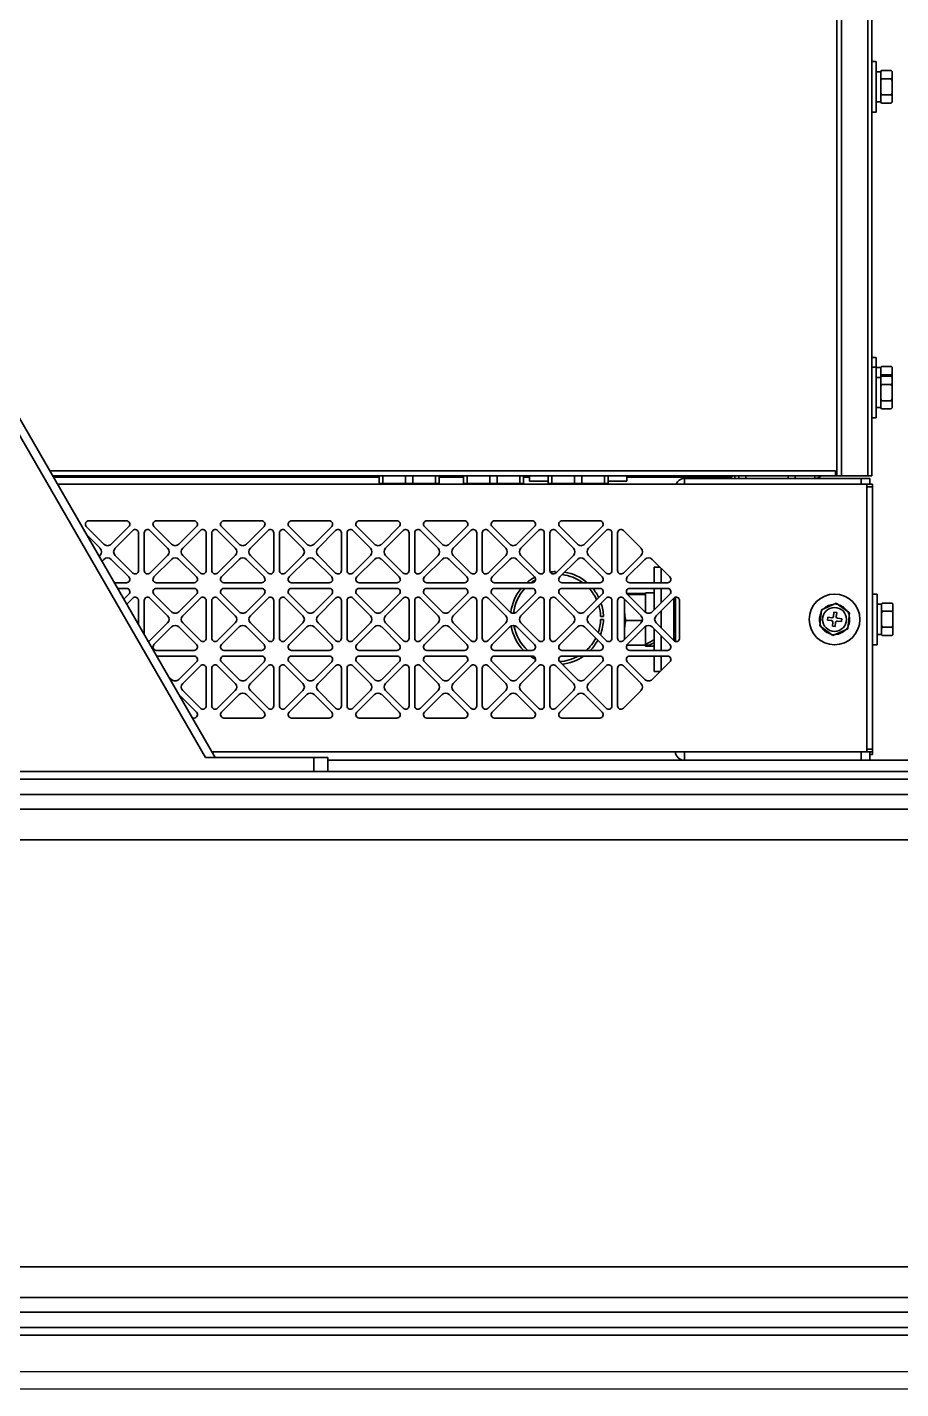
# Model space of a CAD drawing. Header units: millimetres. Extents: x 32496 to 166256, y 3504 to 23939.
# Drawn here: x 65627.3 to 65937.3, y 12081.1 to 12564.3 of the extents above; entities that cross this region are included whole.
import ezdxf

# ---------------------------------------------------------------- set-up
doc = ezdxf.new("R2010")
doc.units = ezdxf.units.MM
doc.layers.get('0').update_dxf_attribs({"lineweight": 35})

# ---------------------------------------------------------------- blocks, each defined once
blk = doc.blocks.new('8-1250')
at = {"linetype": 'Continuous'}
for p, q in [((-7131.53, -34566.29), (-7131.53, -32553.29)), ((-7129.83, -32553.29), (-7129.83, -34566.29)), ((-7120.53, -34566.29), (-7120.53, -33570.79)), ((-7852.13, -33800.26), (-7352.13, -34666.29)), ((-7852.13, -33806.26), (-7355.59, -34666.29)), ((-7119.13, -34180.92), (-7119.13, -34425.66)), ((-7119.13, -34419.29), (-7117.53, -34419.29)), ((-7117.53, -34437.29), (-7117.53, -34419.29)), ((-7119.13, -34425.66), (-7119.13, -34430.92)), ((-7117.53, -34422.94), (-7115.93, -34422.94)), ((-7115.93, -34422.82), (-7115.63, -34422.52)), ((-7115.93, -34433.76), (-7115.93, -34422.82)), ((-7115.63, -34422.52), (-7112.23, -34422.52)), ((-7115.63, -34425.4), (-7112.23, -34425.4)), ((-7111.93, -34422.82), (-7112.23, -34422.52)), ((-7111.93, -34433.76), (-7111.93, -34422.82)), ((-7119.13, -34430.92), (-7119.13, -34566.29)), ((-7115.63, -34431.18), (-7112.23, -34431.18)), ((-7117.53, -34433.64), (-7115.93, -34433.64)), ((-7115.93, -34433.76), (-7115.63, -34434.06)), ((-7115.63, -34434.06), (-7112.23, -34434.06)), ((-7111.93, -34433.76), (-7112.23, -34434.06)), ((-7119.13, -34437.29), (-7117.53, -34437.29)), ((-7119.13, -34524.29), (-7117.53, -34524.29)), ((-7119.13, -34527.79), (-7117.53, -34527.79)), ((-7117.53, -34527.79), (-7117.53, -34524.29)), ((-7117.53, -34545.79), (-7117.53, -34527.79)), ((-7117.53, -34527.94), (-7115.93, -34527.94)), ((-7115.93, -34527.82), (-7115.66, -34527.54)), ((-7115.93, -34531.32), (-7115.93, -34527.82)), ((-7115.63, -34527.52), (-7112.23, -34527.52)), ((-7111.93, -34527.82), (-7112.2, -34527.54)), ((-7111.93, -34531.32), (-7111.93, -34527.82)), ((-7117.53, -34531.44), (-7115.93, -34531.44)), ((-7115.93, -34531.32), (-7115.63, -34531.02)), ((-7115.93, -34542.26), (-7115.93, -34531.32)), ((-7115.63, -34530.45), (-7112.23, -34530.45)), ((-7115.63, -34531.02), (-7112.23, -34531.02)), ((-7111.93, -34531.32), (-7112.23, -34531.02)), ((-7111.93, -34542.26), (-7111.93, -34531.32)), ((-7115.63, -34533.9), (-7112.23, -34533.9)), ((-7117.53, -34542.14), (-7115.93, -34542.14)), ((-7115.93, -34542.26), (-7115.63, -34542.56)), ((-7115.63, -34539.68), (-7112.23, -34539.68)), ((-7115.63, -34542.56), (-7112.23, -34542.56)), ((-7111.93, -34542.26), (-7112.23, -34542.56)), ((-7119.13, -34545.79), (-7117.53, -34545.79)), ((-7410.84, -34564.59), (-7132.03, -34564.59)), ((-7129.83, -34566.29), (-7409.86, -34566.29)), ((-7293.99, -34566.79), (-7409.57, -34566.79)), ((-7293.99, -34569.06), (-7293.99, -34566.29)), ((-7292.68, -34569.06), (-7292.68, -34566.29)), ((-7284.65, -34569.06), (-7284.65, -34566.29)), ((-7282.01, -34569.06), (-7282.01, -34566.29)), ((-7273.98, -34569.06), (-7273.98, -34566.29)), ((-7272.66, -34569.06), (-7272.66, -34566.29)), ((-7263.99, -34566.79), (-7272.66, -34566.79)), ((-7263.99, -34569.06), (-7263.99, -34566.29)), ((-7262.68, -34569.06), (-7262.68, -34566.29)), ((-7254.65, -34569.06), (-7254.65, -34566.29)), ((-7252.01, -34569.06), (-7252.01, -34566.29)), ((-7243.98, -34569.06), (-7243.98, -34566.29)), ((-7242.66, -34569.06), (-7242.66, -34566.29)), ((-7240.58, -34566.79), (-7242.66, -34566.79)), ((-7240.58, -34568.29), (-7240.58, -34566.29)), ((-7233.99, -34569.06), (-7233.99, -34566.29)), ((-7232.68, -34569.06), (-7232.68, -34566.29)), ((-7224.65, -34569.06), (-7224.65, -34566.29)), ((-7222.01, -34569.06), (-7222.01, -34566.29)), ((-7213.98, -34569.06), (-7213.98, -34566.29)), ((-7212.66, -34569.06), (-7212.66, -34566.29)), ((-7206.08, -34568.29), (-7206.08, -34566.29)), ((-7168.83, -34566.79), (-7206.08, -34566.79)), ((-7169.23, -34567.29), (-7169.23, -34566.79)), ((-7168.83, -34566.79), (-7168.83, -34566.29)), ((-7167.73, -34567.29), (-7167.73, -34566.29)), ((-7166.33, -34567.29), (-7166.33, -34566.29)), ((-7163.83, -34567.29), (-7163.83, -34566.29)), ((-7148.83, -34567.29), (-7148.83, -34566.29)), ((-7146.33, -34567.29), (-7146.33, -34566.29)), ((-7139.33, -34566.29), (-7139.33, -34567.29)), ((-7132.03, -34566.29), (-7132.03, -34564.59)), ((-7119.13, -34566.29), (-7129.83, -34566.29)), ((-7118.83, -34569.29), (-7408.13, -34569.29)), ((-7293.99, -34569.06), (-7272.66, -34569.06)), ((-7263.99, -34569.06), (-7242.66, -34569.06)), ((-7240.58, -34568.29), (-7233.99, -34568.29)), ((-7233.99, -34569.06), (-7212.66, -34569.06)), ((-7212.66, -34568.29), (-7206.08, -34568.29)), ((-7185.63, -34569.29), (-7185.63, -34567.29)), ((-7119.83, -34567.29), (-7185.63, -34567.29)), ((-7122.83, -34569.29), (-7122.83, -34567.29)), ((-7120.83, -34570.29), (-7120.83, -34569.29)), ((-7120.83, -34663.29), (-7120.83, -34570.29)), ((-7118.83, -34570.29), (-7120.83, -34570.29)), ((-7119.83, -34567.29), (-7119.83, -34569.29)), ((-7118.83, -34664.29), (-7118.83, -34569.29)), ((-7397.87, -34584.34), (-7391.6, -34590.6)), ((-7383.64, -34582.29), (-7397.02, -34582.29)), ((-7389.05, -34590.6), (-7382.79, -34584.34)), ((-7381.38, -34585.75), (-7387.64, -34592.02)), ((-7369.01, -34592.02), (-7375.28, -34585.75)), ((-7373.87, -34584.34), (-7367.6, -34590.6)), ((-7359.64, -34582.29), (-7373.02, -34582.29)), ((-7365.05, -34590.6), (-7358.79, -34584.34)), ((-7357.38, -34585.75), (-7363.64, -34592.02)), ((-7345.01, -34592.02), (-7351.28, -34585.75)), ((-7349.87, -34584.34), (-7343.6, -34590.6)), ((-7335.64, -34582.29), (-7349.02, -34582.29)), ((-7341.05, -34590.6), (-7334.79, -34584.34)), ((-7333.38, -34585.75), (-7339.64, -34592.02)), ((-7321.01, -34592.02), (-7327.28, -34585.75)), ((-7325.87, -34584.34), (-7319.6, -34590.6)), ((-7311.64, -34582.29), (-7325.02, -34582.29)), ((-7317.05, -34590.6), (-7310.79, -34584.34)), ((-7309.38, -34585.75), (-7315.64, -34592.02)), ((-7297.01, -34592.02), (-7303.28, -34585.75)), ((-7301.87, -34584.34), (-7295.6, -34590.6)), ((-7287.64, -34582.29), (-7301.02, -34582.29)), ((-7293.05, -34590.6), (-7286.79, -34584.34)), ((-7285.38, -34585.75), (-7291.64, -34592.02)), ((-7273.01, -34592.02), (-7279.28, -34585.75)), ((-7277.87, -34584.34), (-7271.6, -34590.6)), ((-7263.64, -34582.29), (-7277.02, -34582.29)), ((-7269.05, -34590.6), (-7262.79, -34584.34)), ((-7261.38, -34585.75), (-7267.64, -34592.02)), ((-7249.01, -34592.02), (-7255.28, -34585.75)), ((-7253.87, -34584.34), (-7247.6, -34590.6)), ((-7239.64, -34582.29), (-7253.02, -34582.29)), ((-7245.05, -34590.6), (-7238.79, -34584.34)), ((-7237.38, -34585.75), (-7243.64, -34592.02)), ((-7225.01, -34592.02), (-7231.28, -34585.75)), ((-7229.87, -34584.34), (-7223.6, -34590.6)), ((-7215.64, -34582.29), (-7229.02, -34582.29)), ((-7221.05, -34590.6), (-7214.79, -34584.34)), ((-7213.38, -34585.75), (-7219.64, -34592.02)), ((-7201.01, -34592.02), (-7207.28, -34585.75)), ((-7393.01, -34592.02), (-7397.73, -34587.3)), ((-7379.33, -34599.98), (-7379.33, -34586.6)), ((-7377.33, -34586.6), (-7377.33, -34599.98)), ((-7355.33, -34599.98), (-7355.33, -34586.6)), ((-7353.33, -34586.6), (-7353.33, -34599.98)), ((-7331.33, -34599.98), (-7331.33, -34586.6)), ((-7329.33, -34586.6), (-7329.33, -34599.98)), ((-7307.33, -34599.98), (-7307.33, -34586.6)), ((-7305.33, -34586.6), (-7305.33, -34599.98)), ((-7283.33, -34599.98), (-7283.33, -34586.6)), ((-7281.33, -34586.6), (-7281.33, -34599.98)), ((-7259.33, -34599.98), (-7259.33, -34586.6)), ((-7257.33, -34586.6), (-7257.33, -34599.98)), ((-7235.33, -34599.98), (-7235.33, -34586.6)), ((-7233.33, -34586.6), (-7233.33, -34599.98)), ((-7211.33, -34599.98), (-7211.33, -34586.6)), ((-7209.33, -34586.6), (-7209.33, -34599.98)), ((-7393.35, -34594.89), (-7393.01, -34594.56)), ((-7391.6, -34595.98), (-7392.31, -34596.69)), ((-7382.79, -34602.24), (-7389.05, -34595.98)), ((-7387.64, -34594.56), (-7381.38, -34600.83)), ((-7375.28, -34600.83), (-7369.01, -34594.56)), ((-7367.6, -34595.98), (-7373.87, -34602.24)), ((-7358.79, -34602.24), (-7365.05, -34595.98)), ((-7363.64, -34594.56), (-7357.38, -34600.83)), ((-7351.28, -34600.83), (-7345.01, -34594.56)), ((-7343.6, -34595.98), (-7349.87, -34602.24)), ((-7334.79, -34602.24), (-7341.05, -34595.98)), ((-7339.64, -34594.56), (-7333.38, -34600.83)), ((-7327.28, -34600.83), (-7321.01, -34594.56)), ((-7319.6, -34595.98), (-7325.87, -34602.24)), ((-7310.79, -34602.24), (-7317.05, -34595.98)), ((-7315.64, -34594.56), (-7309.38, -34600.83)), ((-7303.28, -34600.83), (-7297.01, -34594.56)), ((-7295.6, -34595.98), (-7301.87, -34602.24)), ((-7286.79, -34602.24), (-7293.05, -34595.98)), ((-7291.64, -34594.56), (-7285.38, -34600.83)), ((-7279.28, -34600.83), (-7273.01, -34594.56)), ((-7271.6, -34595.98), (-7277.87, -34602.24)), ((-7262.79, -34602.24), (-7269.05, -34595.98)), ((-7267.64, -34594.56), (-7261.38, -34600.83)), ((-7255.28, -34600.83), (-7249.01, -34594.56)), ((-7247.6, -34595.98), (-7253.87, -34602.24)), ((-7238.79, -34602.24), (-7245.05, -34595.98)), ((-7243.64, -34594.56), (-7237.38, -34600.83)), ((-7231.28, -34600.83), (-7225.01, -34594.56)), ((-7223.6, -34595.98), (-7229.87, -34602.24)), ((-7214.79, -34602.24), (-7221.05, -34595.98)), ((-7219.64, -34594.56), (-7213.38, -34600.83)), ((-7207.28, -34600.83), (-7201.01, -34594.56)), ((-7199.6, -34595.98), (-7205.87, -34602.24)), ((-7190.79, -34602.24), (-7197.05, -34595.98)), ((-7231.33, -34600.87), (-7231.33, -34600.3)), ((-7196.33, -34598.79), (-7196.33, -34604.29)), ((-7196.33, -34598.79), (-7194.24, -34598.79)), ((-7193.83, -34604.29), (-7193.83, -34599.2)), ((-7387.92, -34604.29), (-7383.64, -34604.29)), ((-7373.02, -34604.29), (-7359.64, -34604.29)), ((-7349.02, -34604.29), (-7335.64, -34604.29)), ((-7325.02, -34604.29), (-7311.64, -34604.29)), ((-7301.02, -34604.29), (-7287.64, -34604.29)), ((-7277.02, -34604.29), (-7263.64, -34604.29)), ((-7253.02, -34604.29), (-7239.64, -34604.29)), ((-7229.02, -34604.29), (-7215.64, -34604.29)), ((-7205.02, -34604.29), (-7191.64, -34604.29)), ((-7383.64, -34606.29), (-7386.77, -34606.29)), ((-7384.56, -34610.11), (-7382.79, -34608.34)), ((-7381.38, -34609.75), (-7383.53, -34611.9)), ((-7379.33, -34619.18), (-7379.33, -34610.6)), ((-7377.33, -34610.6), (-7377.33, -34622.64)), ((-7369.01, -34616.02), (-7375.28, -34609.75)), ((-7373.87, -34608.34), (-7367.6, -34614.6)), ((-7359.64, -34606.29), (-7373.02, -34606.29)), ((-7365.05, -34614.6), (-7358.79, -34608.34)), ((-7357.38, -34609.75), (-7363.64, -34616.02)), ((-7355.33, -34623.98), (-7355.33, -34610.6)), ((-7353.33, -34610.6), (-7353.33, -34623.98)), ((-7345.01, -34616.02), (-7351.28, -34609.75)), ((-7349.87, -34608.34), (-7343.6, -34614.6)), ((-7335.64, -34606.29), (-7349.02, -34606.29)), ((-7341.05, -34614.6), (-7334.79, -34608.34)), ((-7333.38, -34609.75), (-7339.64, -34616.02)), ((-7331.33, -34623.98), (-7331.33, -34610.6)), ((-7329.33, -34610.6), (-7329.33, -34623.98)), ((-7321.01, -34616.02), (-7327.28, -34609.75)), ((-7325.87, -34608.34), (-7319.6, -34614.6)), ((-7311.64, -34606.29), (-7325.02, -34606.29)), ((-7317.05, -34614.6), (-7310.79, -34608.34)), ((-7309.38, -34609.75), (-7315.64, -34616.02)), ((-7307.33, -34623.98), (-7307.33, -34610.6)), ((-7305.33, -34610.6), (-7305.33, -34623.98)), ((-7297.01, -34616.02), (-7303.28, -34609.75)), ((-7301.87, -34608.34), (-7295.6, -34614.6)), ((-7287.64, -34606.29), (-7301.02, -34606.29)), ((-7293.05, -34614.6), (-7286.79, -34608.34)), ((-7285.38, -34609.75), (-7291.64, -34616.02)), ((-7283.33, -34623.98), (-7283.33, -34610.6)), ((-7281.33, -34610.6), (-7281.33, -34623.98)), ((-7273.01, -34616.02), (-7279.28, -34609.75)), ((-7277.87, -34608.34), (-7271.6, -34614.6)), ((-7263.64, -34606.29), (-7277.02, -34606.29)), ((-7269.05, -34614.6), (-7262.79, -34608.34)), ((-7261.38, -34609.75), (-7267.64, -34616.02)), ((-7259.33, -34623.98), (-7259.33, -34610.6)), ((-7257.33, -34610.6), (-7257.33, -34623.98)), ((-7249.01, -34616.02), (-7255.28, -34609.75)), ((-7253.87, -34608.34), (-7247.6, -34614.6)), ((-7239.64, -34606.29), (-7253.02, -34606.29)), ((-7245.05, -34614.6), (-7238.79, -34608.34)), ((-7237.38, -34609.75), (-7243.64, -34616.02)), ((-7235.33, -34623.98), (-7235.33, -34610.6)), ((-7233.33, -34610.6), (-7233.33, -34623.98)), ((-7225.01, -34616.02), (-7231.28, -34609.75)), ((-7229.87, -34608.34), (-7223.6, -34614.6)), ((-7215.64, -34606.29), (-7229.02, -34606.29)), ((-7221.05, -34614.6), (-7214.79, -34608.34)), ((-7213.38, -34609.75), (-7219.64, -34616.02)), ((-7211.33, -34623.98), (-7211.33, -34610.6)), ((-7209.33, -34610.6), (-7209.33, -34623.98)), ((-7201.01, -34616.02), (-7207.28, -34609.75)), ((-7206.93, -34610.1), (-7206.93, -34624.47)), ((-7206.05, -34608.09), (-7199.43, -34608.09)), ((-7205.87, -34608.34), (-7199.6, -34614.6)), ((-7205.7, -34608.51), (-7199.43, -34608.51)), ((-7191.64, -34606.29), (-7205.02, -34606.29)), ((-7199.43, -34607.84), (-7199.43, -34608.41)), ((-7196.33, -34607.84), (-7199.43, -34607.84)), ((-7199.43, -34610.6), (-7199.43, -34608.41)), ((-7199.43, -34610.6), (-7199.43, -34614.74)), ((-7197.05, -34614.6), (-7190.79, -34608.34)), ((-7196.33, -34606.29), (-7196.33, -34613.87)), ((-7189.38, -34609.75), (-7195.64, -34616.02)), ((-7193.83, -34611.37), (-7193.83, -34606.29)), ((-7189.33, -34609.71), (-7189.33, -34624.87)), ((-7188.83, -34609.79), (-7189.33, -34609.79)), ((-7188.83, -34625.13), (-7188.83, -34609.45)), ((-7187.33, -34623.98), (-7187.33, -34610.6)), ((-7118.83, -34608.29), (-7117.23, -34608.29)), ((-7117.23, -34626.29), (-7117.23, -34608.29)), ((-7193.83, -34620.37), (-7193.83, -34614.2)), ((-7137.61, -34619.63), (-7136.99, -34613.89)), ((-7136.99, -34613.89), (-7131.71, -34611.55)), ((-7132.72, -34616.24), (-7132.56, -34614.75)), ((-7132.56, -34614.75), (-7131.56, -34614.86)), ((-7131.56, -34614.86), (-7131.72, -34616.35)), ((-7131.71, -34611.55), (-7127.05, -34614.95)), ((-7127.66, -34620.69), (-7127.05, -34614.95)), ((-7117.23, -34611.94), (-7115.63, -34611.94)), ((-7115.63, -34611.82), (-7115.38, -34611.56)), ((-7115.63, -34622.76), (-7115.63, -34611.82)), ((-7115.38, -34611.56), (-7115.33, -34611.52)), ((-7115.33, -34611.52), (-7111.93, -34611.52)), ((-7115.33, -34614.33), (-7111.93, -34614.33)), ((-7111.88, -34611.56), (-7111.93, -34611.52)), ((-7111.63, -34611.82), (-7111.88, -34611.56)), ((-7111.63, -34622.76), (-7111.63, -34611.82)), ((-7375.28, -34624.83), (-7369.01, -34618.56)), ((-7367.6, -34619.98), (-7373.87, -34626.24)), ((-7358.79, -34626.24), (-7365.05, -34619.98)), ((-7363.64, -34618.56), (-7357.38, -34624.83)), ((-7351.28, -34624.83), (-7345.01, -34618.56)), ((-7343.6, -34619.98), (-7349.87, -34626.24)), ((-7334.79, -34626.24), (-7341.05, -34619.98)), ((-7339.64, -34618.56), (-7333.38, -34624.83)), ((-7327.28, -34624.83), (-7321.01, -34618.56)), ((-7319.6, -34619.98), (-7325.87, -34626.24)), ((-7310.79, -34626.24), (-7317.05, -34619.98)), ((-7315.64, -34618.56), (-7309.38, -34624.83)), ((-7303.28, -34624.83), (-7297.01, -34618.56)), ((-7295.6, -34619.98), (-7301.87, -34626.24)), ((-7286.79, -34626.24), (-7293.05, -34619.98)), ((-7291.64, -34618.56), (-7285.38, -34624.83)), ((-7279.28, -34624.83), (-7273.01, -34618.56)), ((-7271.6, -34619.98), (-7277.87, -34626.24)), ((-7262.79, -34626.24), (-7269.05, -34619.98)), ((-7267.64, -34618.56), (-7261.38, -34624.83)), ((-7255.28, -34624.83), (-7249.01, -34618.56)), ((-7247.6, -34619.98), (-7253.87, -34626.24)), ((-7238.79, -34626.24), (-7245.05, -34619.98)), ((-7243.64, -34618.56), (-7237.38, -34624.83)), ((-7231.28, -34624.83), (-7225.01, -34618.56)), ((-7223.6, -34619.98), (-7229.87, -34626.24)), ((-7214.79, -34626.24), (-7221.05, -34619.98)), ((-7219.64, -34618.56), (-7213.38, -34624.83)), ((-7215.34, -34616.29), (-7214.34, -34616.29)), ((-7214.34, -34617.29), (-7215.34, -34617.29)), ((-7207.28, -34624.83), (-7201.01, -34618.56)), ((-7206.42, -34617.71), (-7200.54, -34617.71)), ((-7199.6, -34619.98), (-7205.87, -34626.24)), ((-7199.43, -34619.83), (-7199.43, -34624.49)), ((-7190.79, -34626.24), (-7197.05, -34619.98)), ((-7195.64, -34618.56), (-7189.38, -34624.83)), ((-7132.94, -34623.03), (-7137.61, -34619.63)), ((-7134.87, -34617.52), (-7134.76, -34616.53)), ((-7133.38, -34617.68), (-7134.87, -34617.52)), ((-7134.76, -34616.53), (-7133.27, -34616.69)), ((-7133.09, -34619.72), (-7132.93, -34618.23)), ((-7132.1, -34619.83), (-7133.09, -34619.72)), ((-7131.94, -34618.34), (-7132.1, -34619.83)), ((-7129.9, -34618.05), (-7131.39, -34617.89)), ((-7131.28, -34616.9), (-7129.79, -34617.06)), ((-7129.79, -34617.06), (-7129.9, -34618.05)), ((-7115.33, -34620.1), (-7111.93, -34620.1)), ((-7199.43, -34626.49), (-7199.43, -34624.49)), ((-7196.33, -34620.7), (-7196.33, -34628.29)), ((-7193.83, -34628.29), (-7193.83, -34623.2)), ((-7189.33, -34624.79), (-7188.83, -34624.79)), ((-7127.66, -34620.69), (-7132.94, -34623.03)), ((-7117.23, -34622.64), (-7115.63, -34622.64)), ((-7115.63, -34622.76), (-7115.38, -34623.02)), ((-7115.33, -34623.06), (-7111.93, -34623.06)), ((-7111.63, -34622.76), (-7111.88, -34623.02)), ((-7373.02, -34628.29), (-7359.64, -34628.29)), ((-7349.02, -34628.29), (-7335.64, -34628.29)), ((-7325.02, -34628.29), (-7311.64, -34628.29)), ((-7301.02, -34628.29), (-7287.64, -34628.29)), ((-7277.02, -34628.29), (-7263.64, -34628.29)), ((-7253.02, -34628.29), (-7239.64, -34628.29)), ((-7229.02, -34628.29), (-7215.64, -34628.29)), ((-7206.05, -34626.49), (-7199.43, -34626.49)), ((-7205.02, -34628.29), (-7191.64, -34628.29)), ((-7199.43, -34626.49), (-7199.43, -34626.74)), ((-7196.33, -34626.74), (-7199.43, -34626.74)), ((-7118.83, -34626.29), (-7117.23, -34626.29)), ((-7359.64, -34630.29), (-7372.91, -34630.29)), ((-7365.05, -34638.6), (-7358.79, -34632.34)), ((-7357.38, -34633.75), (-7363.64, -34640.02)), ((-7355.33, -34647.98), (-7355.33, -34634.6)), ((-7353.33, -34634.6), (-7353.33, -34647.98)), ((-7345.01, -34640.02), (-7351.28, -34633.75)), ((-7349.87, -34632.34), (-7343.6, -34638.6)), ((-7335.64, -34630.29), (-7349.02, -34630.29)), ((-7341.05, -34638.6), (-7334.79, -34632.34)), ((-7333.38, -34633.75), (-7339.64, -34640.02)), ((-7331.33, -34647.98), (-7331.33, -34634.6)), ((-7329.33, -34634.6), (-7329.33, -34647.98)), ((-7321.01, -34640.02), (-7327.28, -34633.75)), ((-7325.87, -34632.34), (-7319.6, -34638.6)), ((-7311.64, -34630.29), (-7325.02, -34630.29)), ((-7317.05, -34638.6), (-7310.79, -34632.34)), ((-7309.38, -34633.75), (-7315.64, -34640.02)), ((-7307.33, -34647.98), (-7307.33, -34634.6)), ((-7305.33, -34634.6), (-7305.33, -34647.98)), ((-7297.01, -34640.02), (-7303.28, -34633.75)), ((-7301.87, -34632.34), (-7295.6, -34638.6)), ((-7287.64, -34630.29), (-7301.02, -34630.29)), ((-7293.05, -34638.6), (-7286.79, -34632.34)), ((-7285.38, -34633.75), (-7291.64, -34640.02)), ((-7283.33, -34647.98), (-7283.33, -34634.6)), ((-7281.33, -34634.6), (-7281.33, -34647.98)), ((-7273.01, -34640.02), (-7279.28, -34633.75)), ((-7277.87, -34632.34), (-7271.6, -34638.6)), ((-7263.64, -34630.29), (-7277.02, -34630.29)), ((-7269.05, -34638.6), (-7262.79, -34632.34)), ((-7261.38, -34633.75), (-7267.64, -34640.02)), ((-7259.33, -34647.98), (-7259.33, -34634.6)), ((-7257.33, -34634.6), (-7257.33, -34647.98)), ((-7249.01, -34640.02), (-7255.28, -34633.75)), ((-7253.87, -34632.34), (-7247.6, -34638.6)), ((-7239.64, -34630.29), (-7253.02, -34630.29)), ((-7245.05, -34638.6), (-7238.79, -34632.34)), ((-7237.38, -34633.75), (-7243.64, -34640.02)), ((-7235.33, -34647.98), (-7235.33, -34634.6)), ((-7233.33, -34634.6), (-7233.33, -34647.98)), ((-7225.01, -34640.02), (-7231.28, -34633.75)), ((-7229.87, -34632.34), (-7223.6, -34638.6)), ((-7215.64, -34630.29), (-7229.02, -34630.29)), ((-7221.05, -34638.6), (-7214.79, -34632.34)), ((-7213.38, -34633.75), (-7219.64, -34640.02)), ((-7211.33, -34647.98), (-7211.33, -34634.6)), ((-7209.33, -34634.6), (-7209.33, -34647.98)), ((-7201.01, -34640.02), (-7207.28, -34633.75)), ((-7205.87, -34632.34), (-7199.6, -34638.6)), ((-7191.64, -34630.29), (-7205.02, -34630.29)), ((-7197.05, -34638.6), (-7190.79, -34632.34)), ((-7196.33, -34630.29), (-7196.33, -34635.79)), ((-7193.83, -34635.37), (-7193.83, -34630.29)), ((-7368.81, -34637.39), (-7367.6, -34638.6)), ((-7196.33, -34635.79), (-7194.24, -34635.79)), ((-7358.79, -34650.24), (-7364.95, -34644.08)), ((-7363.64, -34642.56), (-7357.38, -34648.83)), ((-7351.28, -34648.83), (-7345.01, -34642.56)), ((-7343.6, -34643.98), (-7349.87, -34650.24)), ((-7334.79, -34650.24), (-7341.05, -34643.98)), ((-7339.64, -34642.56), (-7333.38, -34648.83)), ((-7327.28, -34648.83), (-7321.01, -34642.56)), ((-7319.6, -34643.98), (-7325.87, -34650.24)), ((-7310.79, -34650.24), (-7317.05, -34643.98)), ((-7315.64, -34642.56), (-7309.38, -34648.83)), ((-7303.28, -34648.83), (-7297.01, -34642.56)), ((-7295.6, -34643.98), (-7301.87, -34650.24)), ((-7286.79, -34650.24), (-7293.05, -34643.98)), ((-7291.64, -34642.56), (-7285.38, -34648.83)), ((-7279.28, -34648.83), (-7273.01, -34642.56)), ((-7271.6, -34643.98), (-7277.87, -34650.24)), ((-7262.79, -34650.24), (-7269.05, -34643.98)), ((-7267.64, -34642.56), (-7261.38, -34648.83)), ((-7255.28, -34648.83), (-7249.01, -34642.56)), ((-7247.6, -34643.98), (-7253.87, -34650.24)), ((-7238.79, -34650.24), (-7245.05, -34643.98)), ((-7243.64, -34642.56), (-7237.38, -34648.83)), ((-7231.28, -34648.83), (-7225.01, -34642.56)), ((-7223.6, -34643.98), (-7229.87, -34650.24)), ((-7214.79, -34650.24), (-7221.05, -34643.98)), ((-7219.64, -34642.56), (-7213.38, -34648.83)), ((-7207.28, -34648.83), (-7201.01, -34642.56)), ((-7360.21, -34652.29), (-7359.64, -34652.29)), ((-7349.02, -34652.29), (-7335.64, -34652.29)), ((-7325.02, -34652.29), (-7311.64, -34652.29)), ((-7301.02, -34652.29), (-7287.64, -34652.29)), ((-7277.02, -34652.29), (-7263.64, -34652.29)), ((-7253.02, -34652.29), (-7239.64, -34652.29)), ((-7229.02, -34652.29), (-7215.64, -34652.29)), ((-7120.83, -34664.29), (-7120.83, -34663.29)), ((-7120.83, -34663.29), (-7118.83, -34663.29)), ((-7312.13, -34666.29), (-7355.59, -34666.29)), ((-7118.83, -34664.29), (-7353.28, -34664.29)), ((-7317.13, -34671.29), (-7317.13, -34666.29)), ((-7312.13, -34671.29), (-7312.13, -34666.29)), ((-7001.13, -34667.29), (-7312.13, -34667.29)), ((-7185.63, -34664.29), (-7185.63, -34667.29)), ((-7122.83, -34667.29), (-7122.83, -34664.29)), ((-7119.83, -34664.29), (-7119.83, -34664.88)), ((-7119.83, -34664.88), (-7119.83, -34667.29)), ((-7118.83, -34665.29), (-7119.83, -34665.29)), ((-7118.83, -34665.29), (-7118.83, -34664.29)), ((-7001.13, -34671.29), (-7907.13, -34671.29)), ((3761.37, -34674.01), (-7907.13, -34674.01)), ((3761.37, -34679.48), (-7907.13, -34679.48)), ((3115.87, -34684.6), (-7857.13, -34684.6)), ((3115.87, -34695.54), (-7857.13, -34695.54)), ((4052.87, -34847.03), (-7783.13, -34847.03)), ((4052.87, -34857.98), (-7783.13, -34857.98)), ((4052.87, -34863.1), (-7783.13, -34863.1)), ((4052.87, -34868.57), (-7783.13, -34868.57)), ((4052.87, -34871.29), (-7783.13, -34871.29))]:
    blk.add_line(p, q, dxfattribs=at)
for radius in [9, 4.25]:
    blk.add_circle((-7132.33, -34617.29), radius, dxfattribs=at)
for centre, radius, start, end in [((-7114.69, -34425.09), 3.56, 39.1364, 39.5013), ((-7113.17, -34431.49), 3.56, 219.1364, 219.5008), ((-7113.11, -34530.11), 3.61, 140.8644, 141.29), ((-7111.79, -34531.29), 5.38, 135.4351, 135.8761), ((-7116.07, -34531.3), 5.39, 44.1239, 44.5649), ((-7114.74, -34530.11), 3.61, 38.71, 39.1336), ((-7114.69, -34533.59), 3.56, 39.1364, 39.5013), ((-7113.17, -34539.99), 3.56, 219.1364, 219.5008), ((-7139.33, -34564.29), 3, 270, 317.7058), ((-7185.63, -34570.49), 3.2, 90, 157.8523), ((-7397.02, -34583.49), 1.2, 90, 225), ((-7383.64, -34583.49), 1.2, 315, 90), ((-7380.53, -34586.6), 1.2, 0, 135), ((-7376.13, -34586.6), 1.2, 45, 180), ((-7373.02, -34583.49), 1.2, 90, 225), ((-7359.64, -34583.49), 1.2, 315, 90), ((-7356.53, -34586.6), 1.2, 0, 135), ((-7352.13, -34586.6), 1.2, 45, 180), ((-7349.02, -34583.49), 1.2, 90, 225), ((-7335.64, -34583.49), 1.2, 315, 90), ((-7332.53, -34586.6), 1.2, 0, 135), ((-7328.13, -34586.6), 1.2, 45, 180), ((-7325.02, -34583.49), 1.2, 90, 225), ((-7311.64, -34583.49), 1.2, 315, 90), ((-7308.53, -34586.6), 1.2, 0, 135), ((-7304.13, -34586.6), 1.2, 45, 180), ((-7301.02, -34583.49), 1.2, 90, 225), ((-7287.64, -34583.49), 1.2, 315, 90), ((-7284.53, -34586.6), 1.2, 0, 135), ((-7280.13, -34586.6), 1.2, 45, 180), ((-7277.02, -34583.49), 1.2, 90, 225), ((-7263.64, -34583.49), 1.2, 315, 90), ((-7260.53, -34586.6), 1.2, 0, 135), ((-7256.13, -34586.6), 1.2, 45, 180), ((-7253.02, -34583.49), 1.2, 90, 225), ((-7239.64, -34583.49), 1.2, 315, 90), ((-7236.53, -34586.6), 1.2, 0, 135), ((-7232.13, -34586.6), 1.2, 45, 180), ((-7229.02, -34583.49), 1.2, 90, 225), ((-7215.64, -34583.49), 1.2, 315, 90), ((-7212.53, -34586.6), 1.2, 0, 135), ((-7208.13, -34586.6), 1.2, 45, 180), ((-7390.33, -34589.33), 1.8, 225, 315), ((-7366.33, -34589.33), 1.8, 225, 315), ((-7342.33, -34589.33), 1.8, 225, 315), ((-7318.33, -34589.33), 1.8, 225, 315), ((-7294.33, -34589.33), 1.8, 225, 315), ((-7270.33, -34589.33), 1.8, 225, 315), ((-7246.33, -34589.33), 1.8, 225, 315), ((-7222.33, -34589.33), 1.8, 225, 315), ((-7394.29, -34593.29), 1.8, 315, 45), ((-7390.33, -34597.25), 1.8, 45, 135), ((-7386.37, -34593.29), 1.8, 135, 225), ((-7370.29, -34593.29), 1.8, 315, 45), ((-7366.33, -34597.25), 1.8, 45, 135), ((-7362.37, -34593.29), 1.8, 135, 225), ((-7346.29, -34593.29), 1.8, 315, 45), ((-7342.33, -34597.25), 1.8, 45, 135), ((-7338.37, -34593.29), 1.8, 135, 225), ((-7322.29, -34593.29), 1.8, 315, 45), ((-7318.33, -34597.25), 1.8, 45, 135), ((-7314.37, -34593.29), 1.8, 135, 225), ((-7298.29, -34593.29), 1.8, 315, 45), ((-7294.33, -34597.25), 1.8, 45, 135), ((-7290.37, -34593.29), 1.8, 135, 225), ((-7274.29, -34593.29), 1.8, 315, 45), ((-7270.33, -34597.25), 1.8, 45, 135), ((-7266.37, -34593.29), 1.8, 135, 225), ((-7250.29, -34593.29), 1.8, 315, 45), ((-7246.33, -34597.25), 1.8, 45, 135), ((-7242.37, -34593.29), 1.8, 135, 225), ((-7226.29, -34593.29), 1.8, 315, 45), ((-7222.33, -34597.25), 1.8, 45, 135), ((-7218.37, -34593.29), 1.8, 135, 225), ((-7202.29, -34593.29), 1.8, 315, 45), ((-7198.33, -34597.25), 1.8, 45, 135), ((-7380.53, -34599.98), 1.2, 225, 0), ((-7376.13, -34599.98), 1.2, 180, 315), ((-7356.53, -34599.98), 1.2, 225, 0), ((-7352.13, -34599.98), 1.2, 180, 315), ((-7332.53, -34599.98), 1.2, 225, 0), ((-7328.13, -34599.98), 1.2, 180, 315), ((-7308.53, -34599.98), 1.2, 225, 0), ((-7304.13, -34599.98), 1.2, 180, 315), ((-7284.53, -34599.98), 1.2, 225, 0), ((-7280.13, -34599.98), 1.2, 180, 315), ((-7260.53, -34599.98), 1.2, 225, 0), ((-7256.13, -34599.98), 1.2, 180, 315), ((-7236.53, -34599.98), 1.2, 225, 0), ((-7232.13, -34599.98), 1.2, 180, 315), ((-7230.83, -34616.79), 16.5, 91.7365, 98.3444), ((-7230.83, -34616.79), 16.5, 49.3326, 80.6487), ((-7212.53, -34599.98), 1.2, 225, 0), ((-7208.13, -34599.98), 1.2, 180, 315), ((-7383.64, -34603.09), 1.2, 270, 45), ((-7373.02, -34603.09), 1.2, 135, 270), ((-7359.64, -34603.09), 1.2, 270, 45), ((-7349.02, -34603.09), 1.2, 135, 270), ((-7335.64, -34603.09), 1.2, 270, 45), ((-7325.02, -34603.09), 1.2, 135, 270), ((-7311.64, -34603.09), 1.2, 270, 45), ((-7301.02, -34603.09), 1.2, 135, 270), ((-7287.64, -34603.09), 1.2, 270, 45), ((-7277.02, -34603.09), 1.2, 135, 270), ((-7263.64, -34603.09), 1.2, 270, 45), ((-7253.02, -34603.09), 1.2, 135, 270), ((-7230.83, -34616.79), 16.5, 118.6258, 130.6683), ((-7230.83, -34616.79), 15.5, 119.5881, 126.1377), ((-7239.64, -34603.09), 1.2, 270, 45), ((-7229.02, -34603.09), 1.2, 135, 270), ((-7230.83, -34616.79), 15.5, 53.8624, 83.3437), ((-7215.64, -34603.09), 1.2, 270, 45), ((-7205.02, -34603.09), 1.2, 135, 270), ((-7191.64, -34603.09), 1.2, 270, 45), ((-7383.64, -34607.49), 1.2, 315, 90), ((-7380.53, -34610.6), 1.2, 0, 135), ((-7376.13, -34610.6), 1.2, 45, 180), ((-7373.02, -34607.49), 1.2, 90, 225), ((-7359.64, -34607.49), 1.2, 315, 90), ((-7356.53, -34610.6), 1.2, 0, 135), ((-7352.13, -34610.6), 1.2, 45, 180), ((-7349.02, -34607.49), 1.2, 90, 225), ((-7335.64, -34607.49), 1.2, 315, 90), ((-7332.53, -34610.6), 1.2, 0, 135), ((-7328.13, -34610.6), 1.2, 45, 180), ((-7325.02, -34607.49), 1.2, 90, 225), ((-7311.64, -34607.49), 1.2, 315, 90), ((-7308.53, -34610.6), 1.2, 0, 135), ((-7304.13, -34610.6), 1.2, 45, 180), ((-7301.02, -34607.49), 1.2, 90, 225), ((-7287.64, -34607.49), 1.2, 315, 90), ((-7284.53, -34610.6), 1.2, 0, 135), ((-7280.13, -34610.6), 1.2, 45, 180), ((-7277.02, -34607.49), 1.2, 90, 225), ((-7263.64, -34607.49), 1.2, 315, 90), ((-7260.53, -34610.6), 1.2, 0, 135), ((-7256.13, -34610.6), 1.2, 45, 180), ((-7253.02, -34607.49), 1.2, 90, 225), ((-7230.83, -34616.79), 16.5, 140.4498, 173.3933), ((-7230.83, -34616.79), 15.5, 137.2859, 173.8028), ((-7239.64, -34607.49), 1.2, 315, 90), ((-7236.53, -34610.6), 1.2, 0, 135), ((-7232.13, -34610.6), 1.2, 45, 180), ((-7229.02, -34607.49), 1.2, 90, 225), ((-7230.83, -34616.79), 15.5, 24.7281, 42.7133), ((-7230.83, -34616.79), 16.5, 26.0213, 39.5497), ((-7215.64, -34607.49), 1.2, 315, 90), ((-7212.53, -34610.6), 1.2, 0, 135), ((-7208.13, -34610.6), 1.2, 45, 180), ((-7205.02, -34607.49), 1.2, 90, 225), ((-7191.64, -34607.49), 1.2, 315, 90), ((-7188.53, -34610.6), 1.2, 0, 135), ((-7366.33, -34613.33), 1.8, 225, 315), ((-7342.33, -34613.33), 1.8, 225, 315), ((-7318.33, -34613.33), 1.8, 225, 315), ((-7294.33, -34613.33), 1.8, 225, 315), ((-7270.33, -34613.33), 1.8, 225, 315), ((-7246.33, -34613.33), 1.8, 225, 315), ((-7222.33, -34613.33), 1.8, 225, 315), ((-7230.83, -34616.79), 15.5, 1.8486, 16.5924), ((-7230.83, -34616.79), 16.5, 1.7365, 18.459), ((-7198.33, -34613.33), 1.8, 225, 315), ((-7132.33, -34617.29), 5.35, 153.0614, 194.7408), ((-7132.33, -34617.29), 5.47, 137.9086, 149.8935), ((-7132.33, -34617.29), 5.35, 93.0614, 134.7408), ((-7132.33, -34617.29), 5.47, 77.9086, 89.8935), ((-7132.33, -34617.29), 5.35, 33.0614, 74.7408), ((-7132.33, -34617.29), 5.47, 17.9086, 29.8935), ((-7370.29, -34617.29), 1.8, 315, 45), ((-7366.33, -34621.25), 1.8, 45, 135), ((-7362.37, -34617.29), 1.8, 135, 225), ((-7346.29, -34617.29), 1.8, 315, 45), ((-7342.33, -34621.25), 1.8, 45, 135), ((-7338.37, -34617.29), 1.8, 135, 225), ((-7322.29, -34617.29), 1.8, 315, 45), ((-7318.33, -34621.25), 1.8, 45, 135), ((-7314.37, -34617.29), 1.8, 135, 225), ((-7298.29, -34617.29), 1.8, 315, 45), ((-7294.33, -34621.25), 1.8, 45, 135), ((-7290.37, -34617.29), 1.8, 135, 225), ((-7274.29, -34617.29), 1.8, 315, 45), ((-7270.33, -34621.25), 1.8, 45, 135), ((-7266.37, -34617.29), 1.8, 135, 225), ((-7250.29, -34617.29), 1.8, 315, 45), ((-7246.33, -34621.25), 1.8, 45, 135), ((-7230.83, -34616.79), 16.5, 189.8605, 224.2208), ((-7230.83, -34616.79), 15.5, 189.9879, 227.9882), ((-7242.37, -34617.29), 1.8, 135, 225), ((-7226.29, -34617.29), 1.8, 315, 45), ((-7222.33, -34621.25), 1.8, 45, 135), ((-7218.37, -34617.29), 1.8, 135, 225), ((-7230.83, -34616.79), 15.5, 340.452, 358.1514), ((-7230.83, -34616.79), 16.5, 338.812, 358.2635), ((-7202.29, -34617.29), 1.8, 315, 45), ((-7198.33, -34621.25), 1.8, 45, 135), ((-7194.37, -34617.29), 1.8, 135, 225), ((-7132.33, -34617.29), 5.47, 197.9086, 209.8935), ((-7132.33, -34617.29), 5.35, 213.0614, 254.7408), ((-7133.43, -34618.18), 0.5, 353.9011, 83.9011), ((-7133.22, -34616.19), 0.5, 263.9011, 353.9011), ((-7131.44, -34618.39), 0.5, 83.9011, 173.9011), ((-7131.23, -34616.4), 0.5, 173.9011, 263.9011), ((-7132.33, -34617.29), 5.47, 317.9086, 329.8935), ((-7132.33, -34617.29), 5.35, 333.0614, 14.7408), ((-7376.13, -34623.98), 1.2, 281.8972, 315), ((-7356.53, -34623.98), 1.2, 225, 0), ((-7352.13, -34623.98), 1.2, 180, 315), ((-7332.53, -34623.98), 1.2, 225, 0), ((-7328.13, -34623.98), 1.2, 180, 315), ((-7308.53, -34623.98), 1.2, 225, 0), ((-7304.13, -34623.98), 1.2, 180, 315), ((-7284.53, -34623.98), 1.2, 225, 0), ((-7280.13, -34623.98), 1.2, 180, 315), ((-7260.53, -34623.98), 1.2, 225, 0), ((-7256.13, -34623.98), 1.2, 180, 315), ((-7236.53, -34623.98), 1.2, 225, 0), ((-7232.13, -34623.98), 1.2, 180, 315), ((-7230.83, -34616.79), 15.5, 312.0115, 332.4985), ((-7230.83, -34616.79), 16.5, 315.7805, 331.4162), ((-7212.53, -34623.98), 1.2, 225, 0), ((-7208.13, -34623.98), 1.2, 180, 315), ((-7188.53, -34623.98), 1.2, 225, 0), ((-7132.33, -34617.29), 5.47, 257.9086, 269.8935), ((-7132.33, -34617.29), 5.35, 273.0614, 314.7408), ((-7112.78, -34620.46), 3.64, 218.4467, 218.9062), ((-7114.48, -34620.46), 3.64, 321.0863, 321.5533), ((-7373.02, -34627.09), 1.2, 135, 270), ((-7359.64, -34627.09), 1.2, 270, 45), ((-7349.02, -34627.09), 1.2, 135, 270), ((-7335.64, -34627.09), 1.2, 270, 45), ((-7325.02, -34627.09), 1.2, 135, 270), ((-7311.64, -34627.09), 1.2, 270, 45), ((-7301.02, -34627.09), 1.2, 135, 270), ((-7287.64, -34627.09), 1.2, 270, 45), ((-7277.02, -34627.09), 1.2, 135, 270), ((-7263.64, -34627.09), 1.2, 270, 45), ((-7253.02, -34627.09), 1.2, 135, 270), ((-7239.64, -34627.09), 1.2, 270, 45), ((-7229.02, -34627.09), 1.2, 135, 270), ((-7215.64, -34627.09), 1.2, 270, 45), ((-7205.02, -34627.09), 1.2, 135, 270), ((-7191.64, -34627.09), 1.2, 270, 45), ((-7359.64, -34631.49), 1.2, 315, 90), ((-7356.53, -34634.6), 1.2, 0, 135), ((-7352.13, -34634.6), 1.2, 45, 180), ((-7349.02, -34631.49), 1.2, 90, 225), ((-7335.64, -34631.49), 1.2, 315, 90), ((-7332.53, -34634.6), 1.2, 0, 135), ((-7328.13, -34634.6), 1.2, 45, 180), ((-7325.02, -34631.49), 1.2, 90, 225), ((-7311.64, -34631.49), 1.2, 315, 90), ((-7308.53, -34634.6), 1.2, 0, 135), ((-7304.13, -34634.6), 1.2, 45, 180), ((-7301.02, -34631.49), 1.2, 90, 225), ((-7287.64, -34631.49), 1.2, 315, 90), ((-7284.53, -34634.6), 1.2, 0, 135), ((-7280.13, -34634.6), 1.2, 45, 180), ((-7277.02, -34631.49), 1.2, 90, 225), ((-7263.64, -34631.49), 1.2, 315, 90), ((-7260.53, -34634.6), 1.2, 0, 135), ((-7256.13, -34634.6), 1.2, 45, 180), ((-7253.02, -34631.49), 1.2, 90, 225), ((-7230.83, -34616.79), 16.5, 235.0154, 242.492), ((-7239.64, -34631.49), 1.2, 315, 90), ((-7236.53, -34634.6), 1.2, 0, 135), ((-7232.13, -34634.6), 1.2, 45, 180), ((-7229.02, -34631.49), 1.2, 90, 225), ((-7230.83, -34616.79), 15.5, 273.3007, 299.2825), ((-7230.83, -34616.79), 16.5, 276.262, 304.9849), ((-7215.64, -34631.49), 1.2, 315, 90), ((-7212.53, -34634.6), 1.2, 0, 135), ((-7208.13, -34634.6), 1.2, 45, 180), ((-7205.02, -34631.49), 1.2, 90, 225), ((-7191.64, -34631.49), 1.2, 315, 90), ((-7366.33, -34637.33), 1.8, 225, 315), ((-7342.33, -34637.33), 1.8, 225, 315), ((-7318.33, -34637.33), 1.8, 225, 315), ((-7294.33, -34637.33), 1.8, 225, 315), ((-7270.33, -34637.33), 1.8, 225, 315), ((-7246.33, -34637.33), 1.8, 225, 315), ((-7222.33, -34637.33), 1.8, 225, 315), ((-7198.33, -34637.33), 1.8, 225, 315), ((-7362.37, -34641.29), 1.8, 135, 225), ((-7346.29, -34641.29), 1.8, 315, 45), ((-7342.33, -34645.25), 1.8, 45, 135), ((-7338.37, -34641.29), 1.8, 135, 225), ((-7322.29, -34641.29), 1.8, 315, 45), ((-7318.33, -34645.25), 1.8, 45, 135), ((-7314.37, -34641.29), 1.8, 135, 225), ((-7298.29, -34641.29), 1.8, 315, 45), ((-7294.33, -34645.25), 1.8, 45, 135), ((-7290.37, -34641.29), 1.8, 135, 225), ((-7274.29, -34641.29), 1.8, 315, 45), ((-7270.33, -34645.25), 1.8, 45, 135), ((-7266.37, -34641.29), 1.8, 135, 225), ((-7250.29, -34641.29), 1.8, 315, 45), ((-7246.33, -34645.25), 1.8, 45, 135), ((-7242.37, -34641.29), 1.8, 135, 225), ((-7226.29, -34641.29), 1.8, 315, 45), ((-7222.33, -34645.25), 1.8, 45, 135), ((-7218.37, -34641.29), 1.8, 135, 225), ((-7202.29, -34641.29), 1.8, 315, 45), ((-7356.53, -34647.98), 1.2, 225, 0), ((-7352.13, -34647.98), 1.2, 180, 315), ((-7332.53, -34647.98), 1.2, 225, 0), ((-7328.13, -34647.98), 1.2, 180, 315), ((-7308.53, -34647.98), 1.2, 225, 0), ((-7304.13, -34647.98), 1.2, 180, 315), ((-7284.53, -34647.98), 1.2, 225, 0), ((-7280.13, -34647.98), 1.2, 180, 315), ((-7260.53, -34647.98), 1.2, 225, 0), ((-7256.13, -34647.98), 1.2, 180, 315), ((-7236.53, -34647.98), 1.2, 225, 0), ((-7232.13, -34647.98), 1.2, 180, 315), ((-7212.53, -34647.98), 1.2, 225, 0), ((-7208.13, -34647.98), 1.2, 180, 315), ((-7359.64, -34651.09), 1.2, 270, 45), ((-7349.02, -34651.09), 1.2, 135, 270), ((-7335.64, -34651.09), 1.2, 270, 45), ((-7325.02, -34651.09), 1.2, 135, 270), ((-7311.64, -34651.09), 1.2, 270, 45), ((-7301.02, -34651.09), 1.2, 135, 270), ((-7287.64, -34651.09), 1.2, 270, 45), ((-7277.02, -34651.09), 1.2, 135, 270), ((-7263.64, -34651.09), 1.2, 270, 45), ((-7253.02, -34651.09), 1.2, 135, 270), ((-7239.64, -34651.09), 1.2, 270, 45), ((-7229.02, -34651.09), 1.2, 135, 270), ((-7215.64, -34651.09), 1.2, 270, 45), ((-7185.63, -34664.09), 3.2, 183.655, 270)]:
    blk.add_arc(centre, radius, start, end, dxfattribs=at)
for centre, start_param, end_param in [((-7198.53, -34617.29), -2.209288, -1.87893), ((-7196.33, -34617.29), -2.448792, -2.114562)]:
    blk.add_ellipse(centre, major_axis=(8.09, 8.09), ratio=0.60456, start_param=start_param, end_param=end_param, dxfattribs=at)
for points, knots in [([(-7115.93, -34422.85), (-7115.9, -34422.82), (-7115.81, -34422.7), (-7115.71, -34422.59), (-7115.63, -34422.52)], [0, 0, 0, 0, 0.244558, 1, 1, 1, 1]), ([(-7115.63, -34425.4), (-7115.65, -34425.38), (-7115.76, -34425.27), (-7115.86, -34425.16), (-7115.93, -34425.07)], [0, 0, 0, 0, 0.255352, 1, 1, 1, 1]), ([(-7111.94, -34422.83), (-7111.96, -34422.8), (-7112.06, -34422.69), (-7112.15, -34422.59), (-7112.23, -34422.52)], [0, 0, 0, 0, 0.244878, 1, 1, 1, 1]), ([(-7112.23, -34425.4), (-7112.2, -34425.38), (-7112.1, -34425.27), (-7112, -34425.16), (-7111.93, -34425.07)], [0, 0, 0, 0, 0.255353, 1, 1, 1, 1]), ([(-7115.93, -34431.51), (-7115.9, -34431.48), (-7115.81, -34431.36), (-7115.71, -34431.26), (-7115.63, -34431.18)], [0, 0, 0, 0, 0.244558, 1, 1, 1, 1]), ([(-7111.93, -34431.51), (-7111.95, -34431.48), (-7112.05, -34431.36), (-7112.15, -34431.26), (-7112.23, -34431.18)], [0, 0, 0, 0, 0.244558, 1, 1, 1, 1]), ([(-7115.63, -34434.06), (-7115.65, -34434.04), (-7115.75, -34433.94), (-7115.85, -34433.83), (-7115.91, -34433.75)], [0, 0, 0, 0, 0.255041, 1, 1, 1, 1]), ([(-7112.23, -34434.06), (-7112.2, -34434.04), (-7112.1, -34433.93), (-7112, -34433.82), (-7111.93, -34433.73)], [0, 0, 0, 0, 0.255353, 1, 1, 1, 1]), ([(-7115.91, -34527.83), (-7115.89, -34527.81), (-7115.81, -34527.71), (-7115.72, -34527.61), (-7115.66, -34527.55)], [0, 0, 0, 0, 0.245498, 1, 1, 1, 1]), ([(-7111.94, -34527.83), (-7111.96, -34527.81), (-7112.05, -34527.71), (-7112.13, -34527.61), (-7112.2, -34527.55)], [0, 0, 0, 0, 0.245496, 1, 1, 1, 1]), ([(-7115.63, -34530.45), (-7115.65, -34530.42), (-7115.76, -34530.31), (-7115.86, -34530.2), (-7115.93, -34530.11)], [0, 0, 0, 0, 0.255211, 1, 1, 1, 1]), ([(-7115.93, -34531.35), (-7115.9, -34531.32), (-7115.81, -34531.2), (-7115.71, -34531.09), (-7115.63, -34531.02)], [0, 0, 0, 0, 0.244558, 1, 1, 1, 1]), ([(-7112.23, -34530.45), (-7112.2, -34530.42), (-7112.1, -34530.31), (-7112, -34530.2), (-7111.93, -34530.11)], [0, 0, 0, 0, 0.255211, 1, 1, 1, 1]), ([(-7111.94, -34531.33), (-7111.96, -34531.3), (-7112.06, -34531.19), (-7112.15, -34531.09), (-7112.23, -34531.02)], [0, 0, 0, 0, 0.244878, 1, 1, 1, 1]), ([(-7115.63, -34533.9), (-7115.65, -34533.88), (-7115.76, -34533.77), (-7115.86, -34533.66), (-7115.93, -34533.57)], [0, 0, 0, 0, 0.255352, 1, 1, 1, 1]), ([(-7112.23, -34533.9), (-7112.2, -34533.88), (-7112.1, -34533.77), (-7112, -34533.66), (-7111.93, -34533.57)], [0, 0, 0, 0, 0.255353, 1, 1, 1, 1]), ([(-7115.93, -34540.01), (-7115.9, -34539.98), (-7115.81, -34539.86), (-7115.71, -34539.76), (-7115.63, -34539.68)], [0, 0, 0, 0, 0.244558, 1, 1, 1, 1]), ([(-7115.63, -34542.56), (-7115.65, -34542.54), (-7115.75, -34542.44), (-7115.85, -34542.33), (-7115.91, -34542.25)], [0, 0, 0, 0, 0.255041, 1, 1, 1, 1]), ([(-7111.93, -34540.01), (-7111.95, -34539.98), (-7112.05, -34539.86), (-7112.15, -34539.76), (-7112.23, -34539.68)], [0, 0, 0, 0, 0.244558, 1, 1, 1, 1]), ([(-7112.23, -34542.56), (-7112.2, -34542.54), (-7112.1, -34542.43), (-7112, -34542.32), (-7111.93, -34542.23)], [0, 0, 0, 0, 0.255353, 1, 1, 1, 1]), ([(-7290.53, -34569.16), (-7290.53, -34569.16), (-7290.54, -34569.16), (-7290.53, -34569.15), (-7290.53, -34569.15)], [0, 0, 0, 0, 0.500735, 1, 1, 1, 1]), ([(-7260.53, -34569.16), (-7260.53, -34569.16), (-7260.54, -34569.16), (-7260.53, -34569.15), (-7260.53, -34569.15)], [0, 0, 0, 0, 0.500735, 1, 1, 1, 1]), ([(-7230.53, -34569.16), (-7230.53, -34569.16), (-7230.54, -34569.16), (-7230.53, -34569.15), (-7230.53, -34569.15)], [0, 0, 0, 0, 0.500735, 1, 1, 1, 1]), ([(-7206.93, -34613.11), (-7206.93, -34613.88), (-7206.83, -34615.42), (-7206.58, -34616.95), (-7206.42, -34617.71)], [0, 0, 0, 0, 0.499364, 1, 1, 1, 1]), ([(-7115.63, -34611.84), (-7115.61, -34611.81), (-7115.53, -34611.72), (-7115.44, -34611.63), (-7115.38, -34611.56)], [0, 0, 0, 0, 0.245068, 1, 1, 1, 1]), ([(-7115.33, -34614.33), (-7115.35, -34614.3), (-7115.46, -34614.2), (-7115.56, -34614.09), (-7115.63, -34614.01)], [0, 0, 0, 0, 0.255591, 1, 1, 1, 1]), ([(-7111.93, -34614.33), (-7111.9, -34614.3), (-7111.8, -34614.2), (-7111.7, -34614.09), (-7111.63, -34614.01)], [0, 0, 0, 0, 0.255591, 1, 1, 1, 1]), ([(-7111.63, -34611.84), (-7111.65, -34611.81), (-7111.73, -34611.72), (-7111.81, -34611.63), (-7111.88, -34611.56)], [0, 0, 0, 0, 0.245068, 1, 1, 1, 1]), ([(-7206.42, -34617.71), (-7206.58, -34618.43), (-7206.83, -34619.89), (-7206.93, -34621.36), (-7206.93, -34622.1)], [0, 0, 0, 0, 0.500908, 1, 1, 1, 1]), ([(-7115.63, -34620.44), (-7115.6, -34620.41), (-7115.51, -34620.3), (-7115.41, -34620.18), (-7115.33, -34620.1)], [0, 0, 0, 0, 0.244797, 1, 1, 1, 1]), ([(-7111.63, -34620.44), (-7111.65, -34620.41), (-7111.75, -34620.3), (-7111.85, -34620.18), (-7111.93, -34620.1)], [0, 0, 0, 0, 0.244797, 1, 1, 1, 1]), ([(-7115.33, -34623.06), (-7115.35, -34623.04), (-7115.45, -34622.93), (-7115.54, -34622.83), (-7115.61, -34622.75)], [0, 0, 0, 0, 0.254745, 1, 1, 1, 1]), ([(-7111.93, -34623.06), (-7111.9, -34623.04), (-7111.81, -34622.93), (-7111.71, -34622.83), (-7111.65, -34622.75)], [0, 0, 0, 0, 0.25474, 1, 1, 1, 1])]:
    blk.add_open_spline(points, degree=3, knots=knots, dxfattribs=at)
for points in [[(-7115.93, -34426.06), (-7115.84, -34425.84), (-7115.74, -34425.62), (-7115.63, -34425.4)], [(-7111.93, -34426.06), (-7112.02, -34425.84), (-7112.12, -34425.62), (-7112.23, -34425.4)], [(-7115.63, -34431.18), (-7115.74, -34430.96), (-7115.84, -34430.74), (-7115.93, -34430.52)], [(-7112.23, -34431.18), (-7112.12, -34430.96), (-7112.02, -34430.74), (-7111.93, -34430.52)], [(-7115.93, -34531.11), (-7115.84, -34530.88), (-7115.74, -34530.66), (-7115.63, -34530.45)], [(-7111.93, -34531.11), (-7112.02, -34530.88), (-7112.12, -34530.66), (-7112.23, -34530.45)], [(-7115.93, -34534.56), (-7115.84, -34534.34), (-7115.74, -34534.12), (-7115.63, -34533.9)], [(-7111.93, -34534.56), (-7112.02, -34534.34), (-7112.12, -34534.12), (-7112.23, -34533.9)], [(-7115.63, -34539.68), (-7115.74, -34539.46), (-7115.84, -34539.24), (-7115.93, -34539.02)], [(-7112.23, -34539.68), (-7112.12, -34539.46), (-7112.02, -34539.24), (-7111.93, -34539.02)], [(-7115.63, -34614.99), (-7115.54, -34614.77), (-7115.44, -34614.55), (-7115.33, -34614.33)], [(-7111.63, -34614.99), (-7111.72, -34614.77), (-7111.82, -34614.55), (-7111.93, -34614.33)], [(-7115.33, -34620.1), (-7115.44, -34619.89), (-7115.54, -34619.67), (-7115.63, -34619.44)], [(-7111.93, -34620.1), (-7111.82, -34619.89), (-7111.72, -34619.67), (-7111.63, -34619.44)]]:
    blk.add_open_spline(points, degree=3, dxfattribs=at)

msp = doc.modelspace()

# ---------------------------------------------------------------- linework, layer by layer
at = {"color": 6, "lineweight": 25}
msp.add_lwpolyline([(63904.988, 12081.132), (78477.571, 12081.132), (78477.571, 12087.168), (63904.988, 12087.168)], close=True, dxfattribs=at)

# ---------------------------------------------------------------- block references
at = {"color": 6}
msp.add_blockref('8-1250', (73046.131, 46971.457), dxfattribs=at)

doc.saveas('drawing.dxf')
